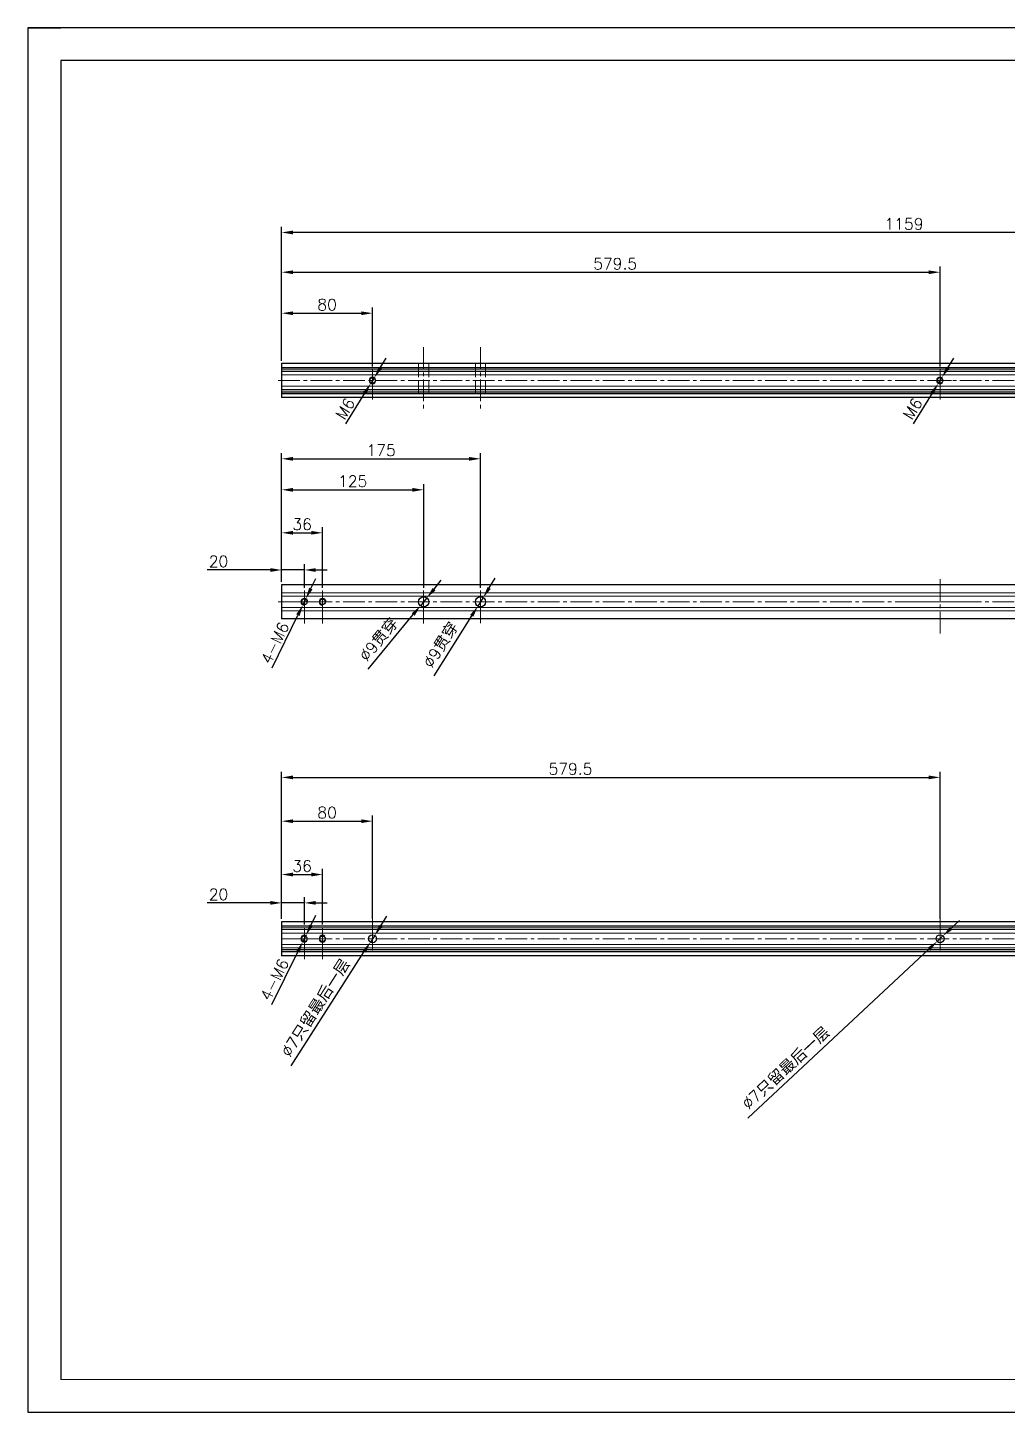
# Model space of a CAD drawing. Header units: millimetres. Extents: x -30327 to 34858, y 4015 to 75103.
# Drawn here: x 20027 to 20889, y 60062 to 61281 of the extents above; entities that cross this region are included whole.
import ezdxf

# ---------------------------------------------------------------- set-up
doc = ezdxf.new("R2010")
doc.units = ezdxf.units.MM
doc.linetypes.add('ACAD_ISO02W100', pattern=[15, 12, -3])
doc.linetypes.add('CENTER2', pattern=[28.575, 19.05, -3.175, 3.175, -3.175])
for name, color, linetype in [('3', 3, 'ACAD_ISO02W100'), ('print', 30, 'Continuous'), ('red', 1, 'CENTER2'), ('yellow', 2, 'Continuous')]:
    doc.layers.add(name, color=color, linetype=linetype)
doc.layers.add('A-TITLEBLOCK', color=7, linetype='Continuous', lineweight=18)
doc.layers.add('cen', color=1, linetype='CENTER2', lineweight=9)
doc.styles.add('GB', font='GBENOR.SHX', dxfattribs={"bigfont": 'gbcbig.shx'})
doc.styles.get("Standard").update_dxf_attribs({"font": 'txt', "bigfont": 'gbcbig.shx'})
doc.dimstyles.new('1-4', dxfattribs={"dimscale": 4, "dimtxt": 2.5, "dimasz": 2.5, "dimexe": 1.25, "dimexo": 0.625, "dimtad": 1, "dimdsep": 46, "dimtxsty": 'Standard', "dimcen": 2.5, "dimadec": 0, "dimazin": 0, "dimtfac": 1, "dimtmove": 0, "dimatfit": 3, "dimfxl": 0, "dimarcsym": 0})

# ---------------------------------------------------------------- blocks, each defined once
blk = doc.blocks.new('*D229')
at = {"layer": 'Defpoints', "color": 0, "transparency": 16777216}
for p in [(20250.8, 61101), (20250.8, 60986.3), (21409.8, 60985.6)]:
    blk.add_point(p, dxfattribs=at)
at = {"layer": 'yellow', "color": 0, "lineweight": -2, "transparency": 16777216}
for p, q in [((20250.8, 60988.8), (20250.8, 61106)), ((21399.8, 61101), (20260.8, 61101)), ((21409.8, 60988.1), (21409.8, 61106))]:
    blk.add_line(p, q, dxfattribs=at)
at = {"layer": 'yellow', "color": 0, "transparency": 16777216}
for points in [[(20260.8, 61102.7), (20260.8, 61099.3), (20250.8, 61101)], [(21399.8, 61102.7), (21399.8, 61099.3), (21409.8, 61101)]]:
    blk.add_solid(points, dxfattribs=at)
at = {"layer": 'yellow', "color": 0, "lineweight": 9, "transparency": 16777216, "insert": (20798.6, 61108.5), "char_height": 10, "attachment_point": 5}
blk.add_mtext('1159', dxfattribs=at)
blk = doc.blocks.new('*D230')
at = {"layer": 'Defpoints', "color": 0, "transparency": 16777216}
for p in [(20828.7, 60968.1), (20831.9, 60973.2)]:
    blk.add_point(p, dxfattribs=at)
at = {"layer": 'yellow', "color": 0, "lineweight": -2, "transparency": 16777216}
for p, q in [((20837.1, 60981.7), (20842.3, 60990.2)), ((20831.9, 60973.2), (20828.7, 60968.1)), ((20806.9, 60932.6), (20823.5, 60959.6))]:
    blk.add_line(p, q, dxfattribs=at)
at = {"layer": 'yellow', "color": 0, "transparency": 16777216}
for points in [[(20835.7, 60982.6), (20838.5, 60980.8), (20831.9, 60973.2)], [(20822, 60960.4), (20824.9, 60958.7), (20828.7, 60968.1)]]:
    blk.add_solid(points, dxfattribs=at)
at = {"layer": 'yellow', "color": 0, "lineweight": 9, "transparency": 16777216, "insert": (20806.2, 60945.8), "char_height": 10, "attachment_point": 5, "rotation": 58.3808}
blk.add_mtext('M6', dxfattribs=at)
blk = doc.blocks.new('*D231')
at = {"layer": 'Defpoints', "color": 0, "transparency": 16777216}
for p in [(20269.4, 60476.4), (20272.1, 60481.8)]:
    blk.add_point(p, dxfattribs=at)
at = {"layer": 'yellow', "color": 0, "lineweight": -2, "transparency": 16777216}
for p, q in [((20276.5, 60490.7), (20281, 60499.7)), ((20272.1, 60481.8), (20269.4, 60476.4)), ((20242.1, 60421.1), (20265, 60467.4))]:
    blk.add_line(p, q, dxfattribs=at)
at = {"layer": 'yellow', "color": 0, "transparency": 16777216}
for points in [[(20275.1, 60491.5), (20278, 60490), (20272.1, 60481.8)], [(20263.5, 60468.2), (20266.5, 60466.7), (20269.4, 60476.4)]]:
    blk.add_solid(points, dxfattribs=at)
at = {"layer": 'yellow', "color": 0, "lineweight": 9, "transparency": 16777216, "insert": (20244.6, 60443.1), "char_height": 10, "attachment_point": 5, "rotation": 63.6591}
blk.add_mtext('4-M6', dxfattribs=at)
blk = doc.blocks.new('*D232')
at = {"layer": 'Defpoints', "color": 0, "transparency": 16777216}
for p in [(20269.5, 60773), (20272.1, 60778.4)]:
    blk.add_point(p, dxfattribs=at)
at = {"layer": 'yellow', "color": 0, "lineweight": -2, "transparency": 16777216}
for p, q in [((20276.5, 60787.4), (20280.8, 60796.4)), ((20272.1, 60778.4), (20269.5, 60773)), ((20242.5, 60717.6), (20265.1, 60764))]:
    blk.add_line(p, q, dxfattribs=at)
at = {"layer": 'yellow', "color": 0, "transparency": 16777216}
for points in [[(20275, 60788.2), (20278, 60786.7), (20272.1, 60778.4)], [(20263.6, 60764.8), (20266.6, 60763.3), (20269.5, 60773)]]:
    blk.add_solid(points, dxfattribs=at)
at = {"layer": 'yellow', "color": 0, "lineweight": 9, "transparency": 16777216, "insert": (20244.9, 60739.6), "char_height": 10, "attachment_point": 5, "rotation": 64.0762}
blk.add_mtext('4-M6', dxfattribs=at)
blk = doc.blocks.new('*D233')
at = {"layer": 'Defpoints', "color": 0, "transparency": 16777216}
for p in [(20270.8, 60510.6), (20250.8, 60494.1), (20270.8, 60489.1)]:
    blk.add_point(p, dxfattribs=at)
at = {"layer": 'yellow', "color": 0, "lineweight": -2, "transparency": 16777216}
for p, q in [((20250.8, 60496.6), (20250.8, 60515.6)), ((20270.8, 60491.6), (20270.8, 60515.6)), ((20240.8, 60510.6), (20185.2, 60510.6)), ((20270.8, 60510.6), (20250.8, 60510.6)), ((20280.8, 60510.6), (20290.8, 60510.6))]:
    blk.add_line(p, q, dxfattribs=at)
at = {"layer": 'yellow', "color": 0, "transparency": 16777216}
for points in [[(20240.8, 60512.3), (20240.8, 60509), (20250.8, 60510.6)], [(20280.8, 60512.3), (20280.8, 60509), (20270.8, 60510.6)]]:
    blk.add_solid(points, dxfattribs=at)
at = {"layer": 'yellow', "color": 0, "lineweight": 9, "transparency": 16777216, "insert": (20195.2, 60518.1), "char_height": 10, "attachment_point": 5}
blk.add_mtext('20', dxfattribs=at)
blk = doc.blocks.new('*D234')
at = {"layer": 'Defpoints', "color": 0, "transparency": 16777216}
for p in [(20270.8, 60803.8), (20250.8, 60790.7), (20270.8, 60785.7)]:
    blk.add_point(p, dxfattribs=at)
at = {"layer": 'yellow', "color": 0, "lineweight": -2, "transparency": 16777216}
for p, q in [((20250.8, 60793.2), (20250.8, 60808.8)), ((20270.8, 60788.2), (20270.8, 60808.8)), ((20240.8, 60803.8), (20185.2, 60803.8)), ((20270.8, 60803.8), (20250.8, 60803.8)), ((20280.8, 60803.8), (20290.8, 60803.8))]:
    blk.add_line(p, q, dxfattribs=at)
at = {"layer": 'yellow', "color": 0, "transparency": 16777216}
for points in [[(20240.8, 60805.4), (20240.8, 60802.1), (20250.8, 60803.8)], [(20280.8, 60805.4), (20280.8, 60802.1), (20270.8, 60803.8)]]:
    blk.add_solid(points, dxfattribs=at)
at = {"layer": 'yellow', "color": 0, "lineweight": 9, "transparency": 16777216, "insert": (20195.2, 60811.3), "char_height": 10, "attachment_point": 5}
blk.add_mtext('20', dxfattribs=at)
blk = doc.blocks.new('*D235')
at = {"layer": 'Defpoints', "color": 0, "transparency": 16777216}
for p in [(20827.7, 60476.7), (20832.8, 60481.5)]:
    blk.add_point(p, dxfattribs=at)
at = {"layer": 'yellow', "color": 0, "lineweight": -2, "transparency": 16777216}
for p, q in [((20840.1, 60488.3), (20847.5, 60495.1)), ((20832.8, 60481.5), (20827.7, 60476.7)), ((20661.1, 60321), (20820.4, 60469.9))]:
    blk.add_line(p, q, dxfattribs=at)
at = {"layer": 'yellow', "color": 0, "transparency": 16777216}
for points in [[(20839, 60489.5), (20841.3, 60487.1), (20832.8, 60481.5)], [(20819.3, 60471.1), (20821.6, 60468.6), (20827.7, 60476.7)]]:
    blk.add_solid(points, dxfattribs=at)
at = {"layer": 'yellow', "color": 0, "lineweight": 9, "transparency": 16777216, "insert": (20694.9, 60365), "char_height": 10, "attachment_point": 5, "rotation": 43.0535}
blk.add_mtext('∅7{\\fSimSun|b0|i0|c134|p2;只留最后一层}', dxfattribs=at)
blk = doc.blocks.new('*D236')
at = {"layer": 'Defpoints', "color": 0, "transparency": 16777216}
for p in [(20372.9, 60772.3), (20378.6, 60779.2)]:
    blk.add_point(p, dxfattribs=at)
at = {"layer": 'yellow', "color": 0, "lineweight": -2, "transparency": 16777216}
for p, q in [((20385, 60786.9), (20391.3, 60794.7)), ((20378.6, 60779.2), (20372.9, 60772.3)), ((20327, 60716.4), (20366.6, 60764.5))]:
    blk.add_line(p, q, dxfattribs=at)
at = {"layer": 'yellow', "color": 0, "transparency": 16777216}
for points in [[(20383.7, 60788), (20386.3, 60785.9), (20378.6, 60779.2)], [(20365.3, 60765.6), (20367.9, 60763.5), (20372.9, 60772.3)]]:
    blk.add_solid(points, dxfattribs=at)
at = {"layer": 'yellow', "color": 0, "lineweight": 9, "transparency": 16777216, "insert": (20336.5, 60742.4), "char_height": 10, "attachment_point": 5, "rotation": 50.5767}
blk.add_mtext('%%C9{\\fSimSun|b0|i0|c134|p2;贯穿}', dxfattribs=at)
blk = doc.blocks.new('*D237')
at = {"layer": 'Defpoints', "color": 0, "transparency": 16777216}
for p in [(20375.8, 60874.4), (20250.8, 60791.4), (20375.8, 60785.7)]:
    blk.add_point(p, dxfattribs=at)
at = {"layer": 'yellow', "color": 0, "lineweight": -2, "transparency": 16777216}
for p, q in [((20250.8, 60793.9), (20250.8, 60879.4)), ((20375.8, 60788.2), (20375.8, 60879.4)), ((20260.8, 60874.4), (20365.8, 60874.4))]:
    blk.add_line(p, q, dxfattribs=at)
at = {"layer": 'yellow', "color": 0, "transparency": 16777216}
for points in [[(20260.8, 60876), (20260.8, 60872.7), (20250.8, 60874.4)], [(20365.8, 60876), (20365.8, 60872.7), (20375.8, 60874.4)]]:
    blk.add_solid(points, dxfattribs=at)
at = {"layer": 'yellow', "color": 0, "lineweight": 9, "transparency": 16777216, "insert": (20313.3, 60881.9), "char_height": 10, "attachment_point": 5}
blk.add_mtext('125', dxfattribs=at)
blk = doc.blocks.new('*D238')
at = {"layer": 'Defpoints', "color": 0, "transparency": 16777216}
for p in [(20830.3, 61066), (20250.8, 60985.6), (20830.3, 60980.6)]:
    blk.add_point(p, dxfattribs=at)
at = {"layer": 'yellow', "color": 0, "lineweight": -2, "transparency": 16777216}
for p, q in [((20250.8, 60988.1), (20250.8, 61071)), ((20260.8, 61066), (20820.3, 61066)), ((20830.3, 60983.1), (20830.3, 61071))]:
    blk.add_line(p, q, dxfattribs=at)
at = {"layer": 'yellow', "color": 0, "transparency": 16777216}
for points in [[(20260.8, 61067.6), (20260.8, 61064.3), (20250.8, 61066)], [(20820.3, 61067.6), (20820.3, 61064.3), (20830.3, 61066)]]:
    blk.add_solid(points, dxfattribs=at)
at = {"layer": 'yellow', "color": 0, "lineweight": 9, "transparency": 16777216, "insert": (20544.3, 61073.5), "char_height": 10, "attachment_point": 5}
blk.add_mtext('579.5', dxfattribs=at)
blk = doc.blocks.new('*D239')
at = {"layer": 'Defpoints', "color": 0, "transparency": 16777216}
for p in [(20425.8, 60901.7), (20250.8, 60792), (20425.8, 60785.7)]:
    blk.add_point(p, dxfattribs=at)
at = {"layer": 'yellow', "color": 0, "lineweight": -2, "transparency": 16777216}
for p, q in [((20250.8, 60794.5), (20250.8, 60906.7)), ((20425.8, 60788.2), (20425.8, 60906.7)), ((20260.8, 60901.7), (20415.8, 60901.7))]:
    blk.add_line(p, q, dxfattribs=at)
at = {"layer": 'yellow', "color": 0, "transparency": 16777216}
for points in [[(20260.8, 60903.3), (20260.8, 60900), (20250.8, 60901.7)], [(20415.8, 60903.3), (20415.8, 60900), (20425.8, 60901.7)]]:
    blk.add_solid(points, dxfattribs=at)
at = {"layer": 'yellow', "color": 0, "lineweight": 9, "transparency": 16777216, "insert": (20338.3, 60909.2), "char_height": 10, "attachment_point": 5}
blk.add_mtext('175', dxfattribs=at)
blk = doc.blocks.new('*D240')
at = {"layer": 'Defpoints', "color": 0, "transparency": 16777216}
for p in [(20423.4, 60771.9), (20428.2, 60779.5)]:
    blk.add_point(p, dxfattribs=at)
at = {"layer": 'yellow', "color": 0, "lineweight": -2, "transparency": 16777216}
for p, q in [((20433.5, 60788), (20438.8, 60796.5)), ((20428.2, 60779.5), (20423.4, 60771.9)), ((20384.9, 60710.7), (20418.1, 60763.5))]:
    blk.add_line(p, q, dxfattribs=at)
at = {"layer": 'yellow', "color": 0, "transparency": 16777216}
for points in [[(20432.1, 60788.9), (20434.9, 60787.1), (20428.2, 60779.5)], [(20416.7, 60764.3), (20419.5, 60762.6), (20423.4, 60771.9)]]:
    blk.add_solid(points, dxfattribs=at)
at = {"layer": 'yellow', "color": 0, "lineweight": 9, "transparency": 16777216, "insert": (20391.1, 60737.7), "char_height": 10, "attachment_point": 5, "rotation": 57.8532}
blk.add_mtext('∅9{\\fSimSun|b0|i0|c134|p2;贯穿}', dxfattribs=at)
blk = doc.blocks.new('*D243')
at = {"layer": 'Defpoints', "color": 0, "transparency": 16777216}
for p in [(20830.3, 60621.1), (20250.8, 60494.1), (20830.3, 60494.1)]:
    blk.add_point(p, dxfattribs=at)
at = {"layer": 'yellow', "color": 0, "lineweight": -2, "transparency": 16777216}
for p, q in [((20250.8, 60496.6), (20250.8, 60626.1)), ((20830.3, 60496.6), (20830.3, 60626.1)), ((20260.8, 60621.1), (20820.3, 60621.1))]:
    blk.add_line(p, q, dxfattribs=at)
at = {"layer": 'yellow', "color": 0, "transparency": 16777216}
for points in [[(20260.8, 60622.8), (20260.8, 60619.5), (20250.8, 60621.1)], [(20820.3, 60622.8), (20820.3, 60619.5), (20830.3, 60621.1)]]:
    blk.add_solid(points, dxfattribs=at)
at = {"layer": 'yellow', "color": 0, "lineweight": 9, "transparency": 16777216, "insert": (20505, 60628.6), "char_height": 10, "attachment_point": 5}
blk.add_mtext('579.5', dxfattribs=at)
blk = doc.blocks.new('*D478')
at = {"layer": 'Defpoints', "color": 0, "transparency": 16777216}
for p in [(20286.8, 60836.5), (20250.8, 60790.7), (20286.8, 60785.7)]:
    blk.add_point(p, dxfattribs=at)
at = {"layer": 'yellow', "color": 0, "lineweight": -2, "transparency": 16777216}
for p, q in [((20250.8, 60793.2), (20250.8, 60841.5)), ((20260.8, 60836.5), (20276.8, 60836.5)), ((20286.8, 60788.2), (20286.8, 60841.5))]:
    blk.add_line(p, q, dxfattribs=at)
at = {"layer": 'yellow', "color": 0, "transparency": 16777216}
for points in [[(20260.8, 60838.2), (20260.8, 60834.9), (20250.8, 60836.5)], [(20276.8, 60838.2), (20276.8, 60834.9), (20286.8, 60836.5)]]:
    blk.add_solid(points, dxfattribs=at)
at = {"layer": 'yellow', "color": 0, "lineweight": 9, "transparency": 16777216, "insert": (20268.8, 60844), "char_height": 10, "attachment_point": 5}
blk.add_mtext('36', dxfattribs=at)
blk = doc.blocks.new('*D480')
at = {"layer": 'Defpoints', "color": 0, "transparency": 16777216}
for p in [(20286.8, 60535.6), (20250.8, 60495.1), (20286.8, 60489.1)]:
    blk.add_point(p, dxfattribs=at)
at = {"layer": 'yellow', "color": 0, "lineweight": -2, "transparency": 16777216}
for p, q in [((20250.8, 60497.6), (20250.8, 60540.6)), ((20286.8, 60491.6), (20286.8, 60540.6)), ((20260.8, 60535.6), (20276.8, 60535.6))]:
    blk.add_line(p, q, dxfattribs=at)
at = {"layer": 'yellow', "color": 0, "transparency": 16777216}
for points in [[(20260.8, 60537.3), (20260.8, 60533.9), (20250.8, 60535.6)], [(20276.8, 60537.3), (20276.8, 60533.9), (20286.8, 60535.6)]]:
    blk.add_solid(points, dxfattribs=at)
at = {"layer": 'yellow', "color": 0, "lineweight": 9, "transparency": 16777216, "insert": (20268.8, 60543.1), "char_height": 10, "attachment_point": 5}
blk.add_mtext('36', dxfattribs=at)
blk = doc.blocks.new('*D803')
at = {"layer": 'Defpoints', "color": 0, "transparency": 16777216}
for p in [(20329.2, 60968.1), (20332.4, 60973.2)]:
    blk.add_point(p, dxfattribs=at)
at = {"layer": 'yellow', "color": 0, "lineweight": -2, "transparency": 16777216}
for p, q in [((20337.6, 60981.7), (20342.8, 60990.2)), ((20332.4, 60973.2), (20329.2, 60968.1)), ((20307.4, 60932.6), (20324, 60959.6))]:
    blk.add_line(p, q, dxfattribs=at)
at = {"layer": 'yellow', "color": 0, "transparency": 16777216}
for points in [[(20336.2, 60982.6), (20339, 60980.8), (20332.4, 60973.2)], [(20322.5, 60960.4), (20325.4, 60958.7), (20329.2, 60968.1)]]:
    blk.add_solid(points, dxfattribs=at)
at = {"layer": 'yellow', "color": 0, "lineweight": 9, "transparency": 16777216, "insert": (20306.7, 60945.8), "char_height": 10, "attachment_point": 5, "rotation": 58.3808}
blk.add_mtext('M6', dxfattribs=at)
blk = doc.blocks.new('*D804')
at = {"layer": 'Defpoints', "color": 0, "transparency": 16777216}
for p in [(20330.8, 61029.9), (20250.8, 60985.6), (20330.8, 60980.6)]:
    blk.add_point(p, dxfattribs=at)
at = {"layer": 'yellow', "color": 0, "lineweight": -2, "transparency": 16777216}
for p, q in [((20250.8, 60988.1), (20250.8, 61034.9)), ((20260.8, 61029.9), (20320.8, 61029.9)), ((20330.8, 60983.1), (20330.8, 61034.9))]:
    blk.add_line(p, q, dxfattribs=at)
at = {"layer": 'yellow', "color": 0, "transparency": 16777216}
for points in [[(20260.8, 61031.5), (20260.8, 61028.2), (20250.8, 61029.9)], [(20320.8, 61031.5), (20320.8, 61028.2), (20330.8, 61029.9)]]:
    blk.add_solid(points, dxfattribs=at)
at = {"layer": 'yellow', "color": 0, "lineweight": 9, "transparency": 16777216, "insert": (20290.8, 61037.4), "char_height": 10, "attachment_point": 5}
blk.add_mtext('80', dxfattribs=at)
blk = doc.blocks.new('*D807')
at = {"layer": 'Defpoints', "color": 0, "transparency": 16777216}
for p in [(20332.7, 60482), (20328.9, 60476.1)]:
    blk.add_point(p, dxfattribs=at)
at = {"layer": 'yellow', "color": 0, "lineweight": -2, "transparency": 16777216}
for p, q in [((20338, 60490.4), (20343.4, 60498.9)), ((20332.7, 60482), (20328.9, 60476.1)), ((20259.2, 60367), (20323.5, 60467.7))]:
    blk.add_line(p, q, dxfattribs=at)
at = {"layer": 'yellow', "color": 0, "transparency": 16777216}
for points in [[(20336.6, 60491.3), (20339.5, 60489.5), (20332.7, 60482)], [(20322.1, 60468.6), (20324.9, 60466.8), (20328.9, 60476.1)]]:
    blk.add_solid(points, dxfattribs=at)
at = {"layer": 'yellow', "color": 0, "lineweight": 9, "transparency": 16777216, "insert": (20281, 60418), "char_height": 10, "attachment_point": 5, "rotation": 57.416}
blk.add_mtext('∅7{\\fSimSun|b0|i0|c134|p2;只留最后一层}', dxfattribs=at)
blk = doc.blocks.new('*D808')
at = {"layer": 'Defpoints', "color": 0, "transparency": 16777216}
for p in [(20330.8, 60582.6), (20250.8, 60494.1), (20330.8, 60494.1)]:
    blk.add_point(p, dxfattribs=at)
at = {"layer": 'yellow', "color": 0, "lineweight": -2, "transparency": 16777216}
for p, q in [((20250.8, 60496.6), (20250.8, 60587.6)), ((20330.8, 60496.6), (20330.8, 60587.6)), ((20260.8, 60582.6), (20320.8, 60582.6))]:
    blk.add_line(p, q, dxfattribs=at)
at = {"layer": 'yellow', "color": 0, "transparency": 16777216}
for points in [[(20260.8, 60584.2), (20260.8, 60580.9), (20250.8, 60582.6)], [(20320.8, 60584.2), (20320.8, 60580.9), (20330.8, 60582.6)]]:
    blk.add_solid(points, dxfattribs=at)
at = {"layer": 'yellow', "color": 0, "lineweight": 9, "transparency": 16777216, "insert": (20290.8, 60590.1), "char_height": 10, "attachment_point": 5}
blk.add_mtext('80', dxfattribs=at)
blk = doc.blocks.new('DT-A2-TITLE')
for p, q in [((594, 420), (0, 420)), ((0, 420), (0, 420)), ((0, 420), (0, 0)), ((0, 420), (10, 420)), ((10, 410), (10, 10)), ((584, 410), (10, 410))]:
    blk.add_line(p, q)
at = {"layer": 'A-TITLEBLOCK', "color": 7}
for p, q in [((10, 10), (584, 10)), ((0, 0), (594, 0))]:
    blk.add_line(p, q, dxfattribs=at)
at = {"style": 'GB'}
for tag, p, height in [('#设计', (451.96, 38.52), 3.5), ('#品名', (523.32, 37.95), 3.5), ('#审核', (451.99, 28.1), 3.5), ('#图号', (526.67, 27.2), 3.5), ('#材料说明', (442.15, 13.59), 3), ('#数量', (520.33, 14.51), 3.5), ('#版本', (552.92, 14.47), 3.5)]:
    blk.add_attdef(tag, p, '', height=height, dxfattribs=at)

msp = doc.modelspace()

# ---------------------------------------------------------------- linework, layer by layer
for p, q in [((21409.7791, 60985.6344), (20250.7791, 60985.6344)), ((20250.7791, 60985.6344), (20250.7791, 60955.6344)), ((21409.7791, 60955.6344), (20250.7791, 60955.6344)), ((21409.7791, 60790.7301), (20250.7791, 60790.7301)), ((20250.7791, 60790.7301), (20250.7791, 60760.7301)), ((21409.7791, 60760.7301), (20250.7791, 60760.7301)), ((21409.7791, 60494.0681), (20250.7791, 60494.0681)), ((20250.7791, 60494.0681), (20250.7791, 60464.0681)), ((21409.7791, 60464.0681), (20250.7791, 60464.0681))]:
    msp.add_line(p, q)
at = {"lineweight": 9}
for p, q in [((21409.7791, 60982.1344), (20250.7791, 60982.1344)), ((21409.7791, 60981.6344), (20250.7791, 60981.6344)), ((21409.7791, 60980.1344), (20250.7791, 60980.1344)), ((21409.7791, 60978.6344), (20250.7791, 60978.6344)), ((21409.7791, 60975.6344), (20250.7791, 60975.6344)), ((21409.7791, 60965.6344), (20250.7791, 60965.6344)), ((21409.7791, 60962.6344), (20250.7791, 60962.6344)), ((21409.7791, 60961.1344), (20250.7791, 60961.1344)), ((21409.7791, 60959.6344), (20250.7791, 60959.6344)), ((21409.7791, 60958.9926), (20250.7791, 60958.9926)), ((21409.7791, 60783.7301), (20250.7791, 60783.7301)), ((21409.7791, 60780.7301), (20250.7791, 60780.7301)), ((21409.7791, 60770.7301), (20250.7791, 60770.7301)), ((21409.7791, 60767.7301), (20250.7791, 60767.7301)), ((21409.7791, 60490.5681), (20250.7791, 60490.5681)), ((21409.7791, 60490.0681), (20250.7791, 60490.0681)), ((21409.7791, 60488.5681), (20250.7791, 60488.5681)), ((21409.7791, 60487.0681), (20250.7791, 60487.0681)), ((21409.7791, 60484.0681), (20250.7791, 60484.0681)), ((21409.7791, 60474.0681), (20250.7791, 60474.0681)), ((21409.7791, 60471.0681), (20250.7791, 60471.0681)), ((21409.7791, 60469.5681), (20250.7791, 60469.5681)), ((21409.7791, 60468.0681), (20250.7791, 60468.0681)), ((21409.7791, 60467.4264), (20250.7791, 60467.4264))]:
    msp.add_line(p, q, dxfattribs=at)
for centre, radius in [((20330.7791, 60970.6344), 2.5), ((20830.2791, 60970.6344), 2.5), ((20270.7791, 60775.7301), 2.5), ((20286.7791, 60775.7301), 2.5), ((20375.7791, 60775.7301), 4.5), ((20425.7791, 60775.7301), 4.5), ((20270.7791, 60479.0681), 2.5), ((20286.7791, 60479.0681), 2.5), ((20330.7791, 60479.0681), 3.5), ((20830.2791, 60479.0681), 3.5)]:
    msp.add_circle(centre, radius)
for centre, start, end in [((20330.7791, 60970.6344), 45, 315), ((20830.2791, 60970.6344), 45, 315), ((20270.7791, 60775.7301), 0, 270), ((20286.7791, 60775.7301), 0, 270), ((20270.7791, 60479.0681), 45, 315), ((20286.7791, 60479.0681), 45, 315)]:
    msp.add_arc(centre, 3, start, end)
at = {"layer": '3', "lineweight": 9}
for points in [[(20371.2791, 60985.6344), (20371.2791, 60955.6344)], [(20380.2791, 60985.6344), (20380.2791, 60955.6344)], [(20421.2791, 60985.6344), (20421.2791, 60955.6344)], [(20430.2791, 60985.6344), (20430.2791, 60955.6344)]]:
    msp.add_lwpolyline(points, dxfattribs=at)
at = {"layer": 'cen', "lineweight": 9}
for p, q in [((20330.7791, 60970.6344), (20330.7791, 60980.6344)), ((20830.2791, 60970.6344), (20830.2791, 60980.6344)), ((20330.7791, 60970.6344), (20330.7791, 60954.0468)), ((20830.2791, 60970.6344), (20820.2791, 60970.6344)), ((20830.2791, 60970.6344), (20830.2791, 60954.0468)), ((20840.2791, 60970.6344), (20830.2791, 60970.6344)), ((20270.7791, 60775.7301), (20270.7791, 60785.7301)), ((20286.7791, 60775.7301), (20286.7791, 60785.7301)), ((20375.7791, 60785.7301), (20375.7791, 60775.7301)), ((20425.7791, 60785.7301), (20425.7791, 60775.7301)), ((20270.7791, 60775.7301), (20260.7791, 60775.7301)), ((20270.7791, 60775.7301), (20280.7791, 60775.7301)), ((20270.7791, 60775.7301), (20270.7791, 60756.2136)), ((20286.7791, 60775.7301), (20286.7791, 60756.2136)), ((20375.7791, 60775.7301), (20375.7791, 60756.6589)), ((20425.7791, 60775.7301), (20425.7791, 60756.8816)), ((20814.2791, 60775.7301), (20804.2791, 60775.7301)), ((20814.2791, 60775.7301), (20824.2791, 60775.7301)), ((20846.2791, 60775.7301), (20836.2791, 60775.7301)), ((20846.2791, 60775.7301), (20856.2791, 60775.7301)), ((20270.7791, 60479.0681), (20270.7791, 60489.0681)), ((20286.7791, 60479.0681), (20286.7791, 60489.0681)), ((20330.7791, 60479.0681), (20330.7791, 60498.065)), ((20830.2791, 60479.0681), (20830.2791, 60498.065)), ((20270.7791, 60479.0681), (20260.7791, 60479.0681)), ((20270.7791, 60479.0681), (20280.7791, 60479.0681)), ((20270.7791, 60479.0681), (20270.7791, 60461.0608)), ((20286.7791, 60479.0681), (20286.7791, 60461.0608)), ((20330.7791, 60479.0681), (20330.7791, 60469.0681)), ((20830.2791, 60479.0681), (20830.2791, 60469.0681))]:
    msp.add_line(p, q, dxfattribs=at)
for points in [[(20375.7791, 60999.9595), (20375.7791, 60943.4751)], [(20425.7791, 60999.9595), (20425.7791, 60943.4751)], [(20830.2791, 60747.9349), (20830.2791, 60798.1332)]]:
    msp.add_lwpolyline(points, dxfattribs=at)
at = {"layer": 'print'}
msp.add_lwpolyline([(20027.2748, 60062.0396), (21751.6806, 60062.0396), (21751.6806, 61281.3164), (20027.2748, 61281.3164)], close=True, dxfattribs=at)
at = {"layer": 'red', "lineweight": 9}
for p, q in [((21409.7791, 60970.6344), (20246.2575, 60970.6344)), ((21409.7791, 60775.7301), (20245.5892, 60775.7301)), ((21409.7791, 60479.0681), (20250.7791, 60479.0681))]:
    msp.add_line(p, q, dxfattribs=at)

# ---------------------------------------------------------------- block references
at = {"xscale": 2.90304, "yscale": 2.90304, "zscale": 2.90304}
msp.add_blockref('DT-A2-TITLE', (20027.2748, 60062.0396), dxfattribs=at)

# ---------------------------------------------------------------- dimensions: what is measured, and where the dimension line sits
at = {"layer": 'yellow', "lineweight": 9}
for base, p1, p2, picture, middle in [((20250.7791, 61101.0042), (21409.7791, 60985.6344), (20250.7791, 60986.2594), '*D229', (20798.5847, 61101.0042)), ((20830.2791, 61065.9821), (20250.7791, 60985.6344), (20830.2791, 60980.6344), '*D238', (20544.3347, 61065.9821)), ((20330.7791, 61029.8514), (20250.7791, 60985.6344), (20330.7791, 60980.6344), '*D804', (20290.7791, 61029.8514)), ((20425.7791, 60901.672), (20250.7791, 60791.9801), (20425.7791, 60785.7301), '*D239', (20338.2791, 60901.672)), ((20375.7791, 60874.3639), (20250.7791, 60791.3551), (20375.7791, 60785.7301), '*D237', (20313.2791, 60874.3639)), ((20286.7791, 60836.5393), (20250.7791, 60790.7301), (20286.7791, 60785.7301), '*D478', (20268.7791, 60836.5393)), ((20270.7791, 60803.7514), (20250.7791, 60790.7301), (20270.7791, 60785.7301), '*D234', (20195.1541, 60803.7514)), ((20830.2791, 60621.1394), (20250.7791, 60494.0681), (20830.2791, 60494.0681), '*D243', (20505.0291, 60621.1394)), ((20330.7791, 60582.5788), (20250.7791, 60494.0681), (20330.7791, 60494.0681), '*D808', (20290.7791, 60582.5788)), ((20286.7791, 60535.6115), (20250.7791, 60495.0681), (20286.7791, 60489.0681), '*D480', (20268.7791, 60535.6115)), ((20270.7791, 60510.6281), (20250.7791, 60494.0681), (20270.7791, 60489.0681), '*D233', (20195.1541, 60510.6281))]:
    dim = msp.add_linear_dim(base=base, p1=p1, p2=p2, dimstyle='1-4', dxfattribs=at)
    dim.commit()
    dim.dimension.update_dxf_attribs({"geometry": picture, "text_midpoint": middle, "dimtype": 160})
for p1, p2, text, picture, middle in [((20332.3519, 60973.1891), (20329.2063, 60968.0798), 'M6', '*D803', (20306.6547, 60945.7556)), ((20831.8519, 60973.1891), (20828.7063, 60968.0798), 'M6', '*D230', (20806.1547, 60945.7556)), ((20272.0907, 60778.4282), (20269.4676, 60773.0319), '4-M6', '*D232', (20244.8709, 60739.5862)), ((20378.6368, 60779.2062), (20372.9214, 60772.2539), '%%C9{\\fSimSun|b0|i0|c134|p2;贯穿}', '*D236', (20336.544, 60742.3949)), ((20428.1735, 60779.5401), (20423.3847, 60771.92), '<>{\\fSimSun|b0|i0|c134|p2;贯穿}', '*D240', (20391.0821, 60737.6939)), ((20272.1103, 60481.7566), (20269.448, 60476.3796), '4-M6', '*D231', (20244.6085, 60443.1139)), ((20332.664, 60482.0172), (20328.8943, 60476.119), '<>{\\fSimSun|b0|i0|c134|p2;只留最后一层}', '*D807', (20281.0085, 60418.0112))]:
    dim = msp.add_diameter_dim_2p(p1=p1, p2=p2, text=text, dimstyle='1-4', dxfattribs=at)
    dim.commit()
    dim.dimension.update_dxf_attribs({"geometry": picture, "text_midpoint": middle})
dim = msp.add_diameter_dim_2p(p1=(20832.8366, 60481.4575), p2=(20827.7216, 60476.6788), text='<>{\\fSimSun|b0|i0|c134|p2;只留最后一层}', dimstyle='1-4', dxfattribs=at)
dim.commit()
dim.dimension.update_dxf_attribs({"geometry": '*D235', "text_midpoint": (20701.1234, 60358.403), "dimtype": 163})

doc.saveas('drawing.dxf')
